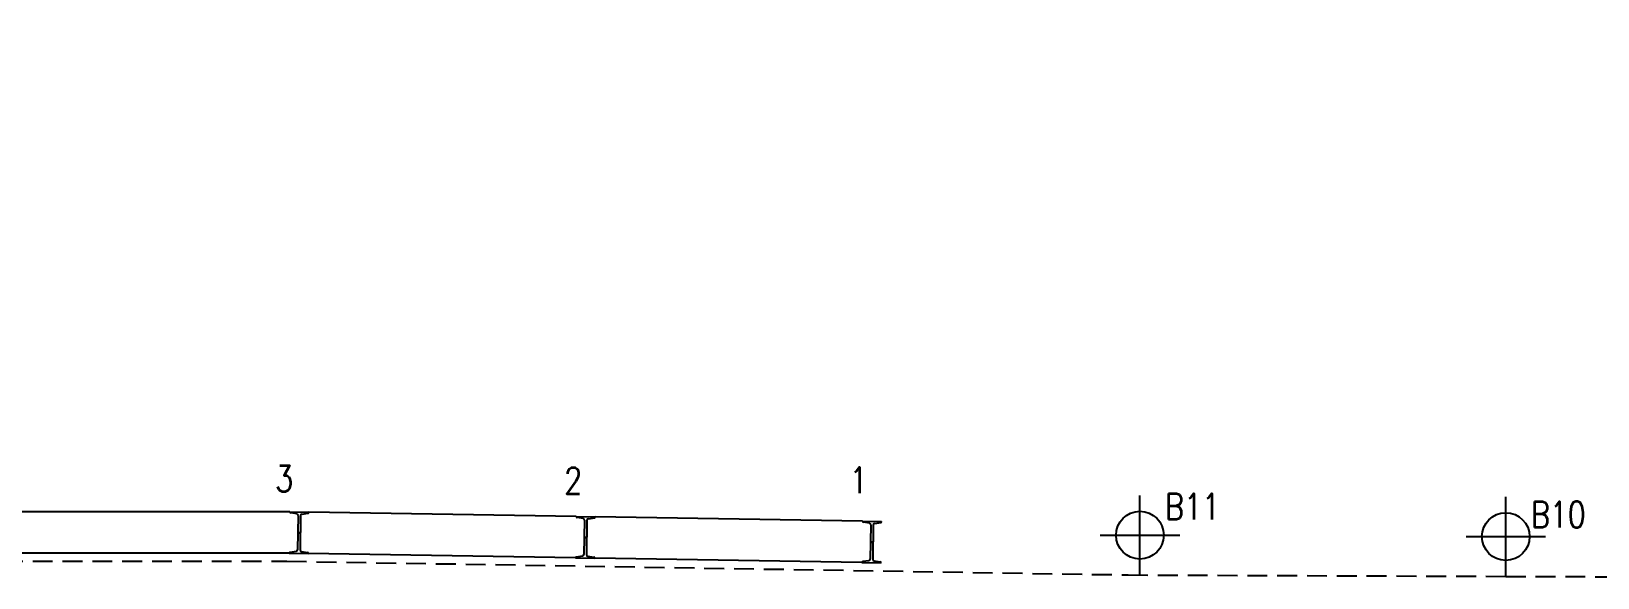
# Model space of a CAD drawing. Extents: x -15987 to 10953, y -16747 to -1189.
# Drawn here: x 1210 to 2195, y -16607 to -16264 of the extents above; entities that cross this region are included whole.
import ezdxf

# ---------------------------------------------------------------- set-up
doc = ezdxf.new("R2010")
doc.units = 0
doc.header["$LTSCALE"] = 25
doc.linetypes.add('DASHED2', pattern=[0.375, 0.25, -0.125])
for name, color, linetype in [('BROCAS MURO FECHAMENTO', 7, 'Continuous'), ('LINHA-FINA', 1, 'Continuous'), ('PENA_6', 6, 'Continuous'), ('PROJ', 252, 'Continuous'), ('SOLO-FUNDAÇOES', 7, 'Continuous'), ('SOLOD-TEXTO-007', 7, 'Continuous'), ('TERRENO', 1, 'DASHED2')]:
    doc.layers.add(name, color=color, linetype=linetype)
doc.styles.add('ROMANS', font='ROMANS')

# ---------------------------------------------------------------- blocks, each defined once
blk = doc.blocks.new('perfilW250x38-5')
at = {"layer": 'PROJ', "linetype": 'Continuous'}
for p, q in [((0.0856, 0.0655), (0.2064, 0.0655)), ((0.1292, 0.0536), (0.0918, 0.0594)), ((0.1378, 0.0434), (0.1378, -0.1724)), ((0.1542, 0.0434), (0.1542, -0.1724)), ((0.1629, 0.0536), (0.2003, 0.0594)), ((0.0856, -0.1945), (0.2064, -0.1945)), ((0.1292, -0.1825), (0.0918, -0.1883)), ((0.1629, -0.1825), (0.2003, -0.1883))]:
    blk.add_line(p, q, dxfattribs=at)
for centre, radius, start, end in [((0.0918, 0.0655), 0.00614, 180, 270), ((0.1276, 0.0434), 0.0102, 0, 81.15819), ((0.1644, 0.0434), 0.0102, 98.84181, 180), ((0.2003, 0.0655), 0.00614, 270, 0), ((0.0918, -0.1945), 0.00614, 90, 180), ((0.1276, -0.1724), 0.0102, 278.84181, 0), ((0.1644, -0.1724), 0.0102, 180, 261.15819), ((0.2003, -0.1945), 0.00614, 0, 90)]:
    blk.add_arc(centre, radius, start, end, dxfattribs=at)
at = {"layer": 'PROJ'}
blk.add_point((0.146, -0.0645), dxfattribs=at)
blk = doc.blocks.new('BROCA-D30')
at = {"color": 9}
for p, q in [((671.0336, 43.5697), (671.0336, 44.0697)), ((670.7836, 43.8197), (671.2836, 43.8197))]:
    blk.add_line(p, q, dxfattribs=at)
at = {"layer": 'SOLO-FUNDAÇOES', "color": 3}
blk.add_circle((671.0336, 43.8197), 0.15, dxfattribs=at)
blk = doc.blocks.new('A$C0151072e')
at = {"layer": 'LINHA-FINA'}
for points in [[(1703.59, -1971.63), (1535.42, -1971.62)], [(1883.59, -1974.56), (1715.67, -1971.82)], [(2063.59, -1977.49), (1895.67, -1974.75)], [(1703.18, -1997.63), (1535.42, -1997.62)], [(1883.18, -2000.56), (1715.26, -1997.82)], [(2063.18, -2003.48), (1895.26, -2000.75)]]:
    blk.add_lwpolyline(points, dxfattribs=at)
at = {"layer": 'SOLO-FUNDAÇOES', "xscale": 100, "yscale": 100, "zscale": 100}
for p in [(-64865.34, -6368.21), (-64635.34, -6369.07)]:
    blk.add_blockref('BROCA-D30', p, dxfattribs=at)
at = {"layer": 'SOLO-FUNDAÇOES', "color": 111, "xscale": 100, "yscale": 100, "zscale": 100, "rotation": 359.0990540534243}
for p in [(1694.93, -1978.05), (1874.93, -1980.98), (2054.93, -1983.9)]:
    blk.add_blockref('perfilW250x38-5', p, dxfattribs=at)
at = {"layer": 'BROCAS MURO FECHAMENTO', "style": 'ROMANS', "width": 0.8}
for s, p in [('B11', (2253.75, -1976.46)), ('B10', (2483.75, -1981.46))]:
    blk.add_text(s, height=16.5, dxfattribs=at).set_placement(p)
at = {"layer": 'SOLOD-TEXTO-007', "style": 'ROMANS', "width": 0.8}
for s, p in [('3', (1694.44, -1958.95)), ('2', (1876.12, -1960.15)), ('1', (2055.49, -1959.92))]:
    blk.add_text(s, height=16.5, dxfattribs=at).set_placement(p)

msp = doc.modelspace()

# ---------------------------------------------------------------- linework, layer by layer
at = {"layer": 'TERRENO', "linetype": 'DASHED2', "ltscale": 2}
msp.add_lwpolyline([(798.65, -16597.01), (1370.85, -16596.96), (1899.7, -16605.56), (2137.16, -16606.46), (2374.62, -16607.28), (2842.89, -16599.37), (3089.44, -16607.28), (4021.12, -16595.9), (4334.18, -16588.63), (4436.7, -16599.32), (4458.36, -15870.12), (4449.9, -15869.21), (4485.38, -15540.08), (4502.87, -15454.87), (4554.85, -14902.42), (4578.78, -14587.19), (4033.18, -14580.33), (4033.51, -14592.87), (3025.53, -14576), (2359.47, -14578.84), (1610.11, -14581.94), (927.42, -14584.99)], dxfattribs=at)

# ---------------------------------------------------------------- block references
at = {"layer": 'PENA_6'}
msp.add_blockref('A$C0151072e', (-330.86, -14594.35), dxfattribs=at)

doc.saveas('drawing.dxf')
